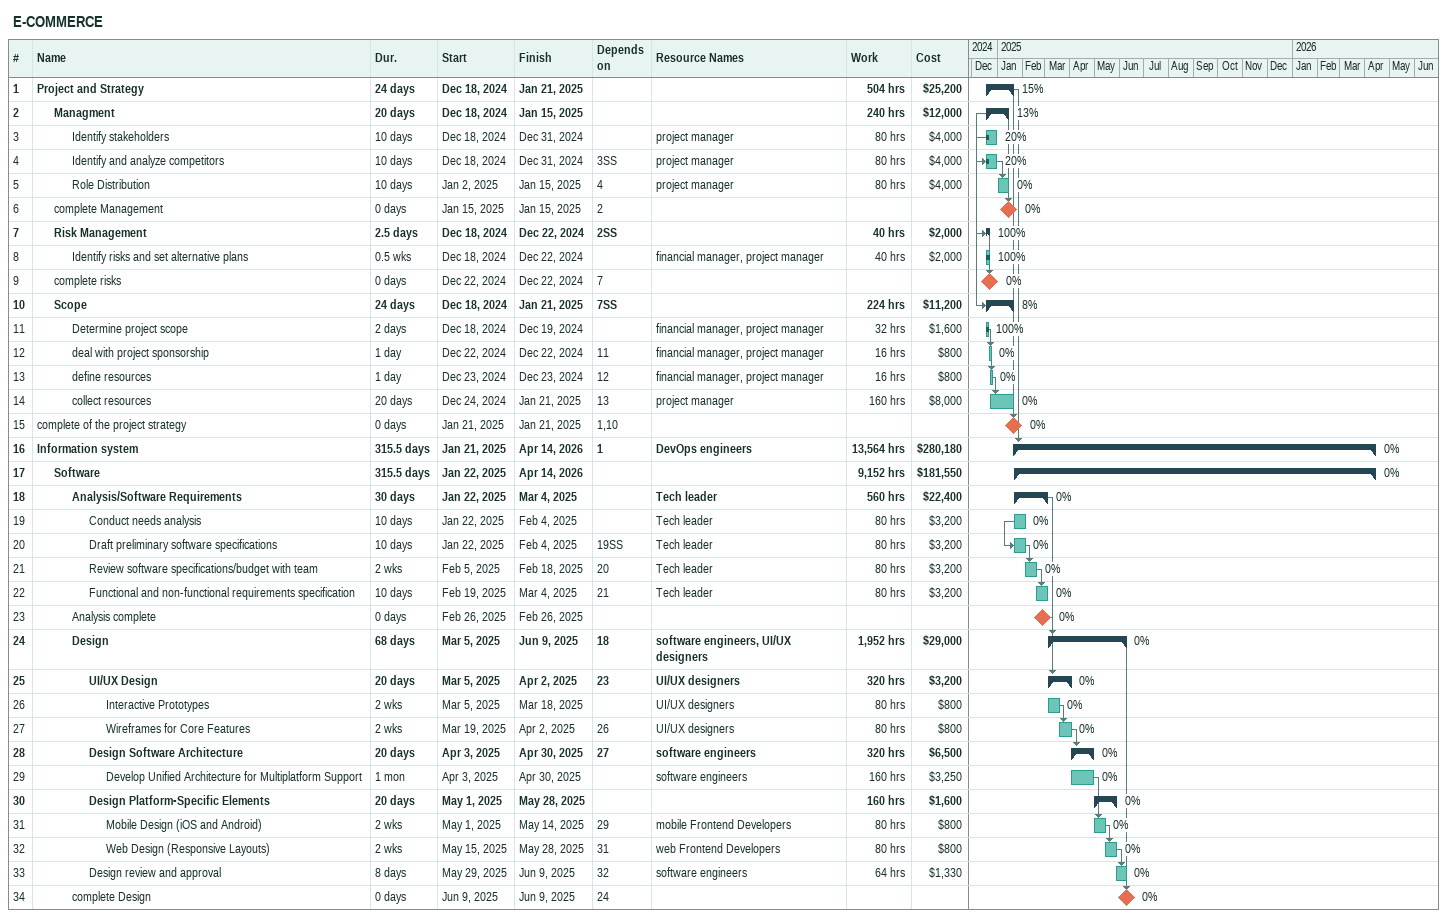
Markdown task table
E-COMMERCE

| ID | Level | Task | Duration | Start | Finish | Predecessors | Resources | % complete | Work (h) | Cost ($) |
|---|---|---|---|---|---|---|---|---|---|---|
| 1 | 1 | **Project and Strategy** | 24d | 2024-12-18 | 2025-01-21 |  |  | 15 | 504 | 25200 |
| 2 | 2 | **Managment** | 20d | 2024-12-18 | 2025-01-15 |  |  | 13 | 240 | 12000 |
| 3 | 3 | Identify stakeholders | 10d | 2024-12-18 | 2024-12-31 |  | project manager | 20 | 80 | 4000 |
| 4 | 3 | Identify and analyze competitors | 10d | 2024-12-18 | 2024-12-31 | 3SS | project manager | 20 | 80 | 4000 |
| 5 | 3 | Role Distribution | 10d | 2025-01-02 | 2025-01-15 | 4 | project manager | 0 | 80 | 4000 |
| 6 | 2 | complete Management | 0d | 2025-01-15 | 2025-01-15 | 2 |  | 0 |  |  |
| 7 | 2 | **Risk Management** | 2.5d | 2024-12-18 | 2024-12-22 | 2SS |  | 100 | 40 | 2000 |
| 8 | 3 | Identify risks and set alternative plans | 0.5w | 2024-12-18 | 2024-12-22 |  | financial manager, project manager | 100 | 40 | 2000 |
| 9 | 2 | complete risks | 0d | 2024-12-22 | 2024-12-22 | 7 |  | 0 |  |  |
| 10 | 2 | **Scope** | 24d | 2024-12-18 | 2025-01-21 | 7SS |  | 8 | 224 | 11200 |
| 11 | 3 | Determine project scope | 2d | 2024-12-18 | 2024-12-19 |  | financial manager, project manager | 100 | 32 | 1600 |
| 12 | 3 | deal with project sponsorship | 1d | 2024-12-22 | 2024-12-22 | 11 | financial manager, project manager | 0 | 16 | 800 |
| 13 | 3 | define resources | 1d | 2024-12-23 | 2024-12-23 | 12 | financial manager, project manager | 0 | 16 | 800 |
| 14 | 3 | collect resources | 20d | 2024-12-24 | 2025-01-21 | 13 | project manager | 0 | 160 | 8000 |
| 15 | 1 | complete of the project strategy | 0d | 2025-01-21 | 2025-01-21 | 1, 10 |  | 0 |  |  |
| 16 | 1 | **Information system** | 315.5d | 2025-01-21 | 2026-04-14 | 1 | DevOps engineers | 0 | 13564 | 280180 |
| 17 | 2 | **Software** | 315.5d | 2025-01-22 | 2026-04-14 |  |  | 0 | 9152 | 181550 |
| 18 | 3 | **Analysis/Software Requirements** | 30d | 2025-01-22 | 2025-03-04 |  | Tech leader | 0 | 560 | 22400 |
| 19 | 4 | Conduct needs analysis | 10d | 2025-01-22 | 2025-02-04 |  | Tech leader | 0 | 80 | 3200 |
| 20 | 4 | Draft preliminary software specifications | 10d | 2025-01-22 | 2025-02-04 | 19SS | Tech leader | 0 | 80 | 3200 |
| 21 | 4 | Review software specifications/budget with team | 2w | 2025-02-05 | 2025-02-18 | 20 | Tech leader | 0 | 80 | 3200 |
| 22 | 4 | Functional and non-functional requirements specification | 10d | 2025-02-19 | 2025-03-04 | 21 | Tech leader | 0 | 80 | 3200 |
| 23 | 3 | Analysis complete | 0d | 2025-02-26 | 2025-02-26 |  |  | 0 |  |  |
| 24 | 3 | **Design** | 68d | 2025-03-05 | 2025-06-09 | 18 | software engineers, UI/UX designers | 0 | 1952 | 29000 |
| 25 | 4 | **UI/UX Design** | 20d | 2025-03-05 | 2025-04-02 | 23 | UI/UX designers | 0 | 320 | 3200 |
| 26 | 5 | Interactive Prototypes | 2w | 2025-03-05 | 2025-03-18 |  | UI/UX designers | 0 | 80 | 800 |
| 27 | 5 | Wireframes for Core Features | 2w | 2025-03-19 | 2025-04-02 | 26 | UI/UX designers | 0 | 80 | 800 |
| 28 | 4 | **Design Software Architecture** | 20d | 2025-04-03 | 2025-04-30 | 27 | software engineers | 0 | 320 | 6500 |
| 29 | 5 | Develop Unified Architecture for Multiplatform Support | 1mo | 2025-04-03 | 2025-04-30 |  | software engineers | 0 | 160 | 3250 |
| 30 | 4 | **Design Platform-Specific Elements** | 20d | 2025-05-01 | 2025-05-28 |  |  | 0 | 160 | 1600 |
| 31 | 5 | Mobile Design (iOS and Android) | 2w | 2025-05-01 | 2025-05-14 | 29 | mobile Frontend Developers | 0 | 80 | 800 |
| 32 | 5 | Web Design (Responsive Layouts) | 2w | 2025-05-15 | 2025-05-28 | 31 | web Frontend Developers | 0 | 80 | 800 |
| 33 | 4 | Design review and approval | 8d | 2025-05-29 | 2025-06-09 | 32 | software engineers | 0 | 64 | 1330 |
| 34 | 3 | complete Design | 0d | 2025-06-09 | 2025-06-09 | 24 |  | 0 |  |  |
